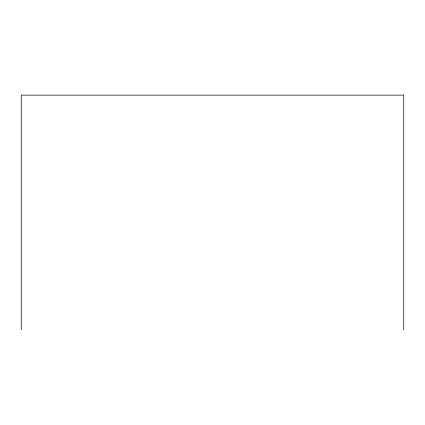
<?xml version="1.0" encoding="UTF-8"?>
<svg xmlns="http://www.w3.org/2000/svg" width="425" height="425" viewBox="0 0 425 425"><rect width="100%" height="100%" fill="white"/><g stroke="black" fill="none" stroke-linecap="round" stroke-linejoin="round"><path stroke-width="0.64" d="M403.75 329.88L403.75 95.12L21.25 95.12L21.25 329.88"/></g></svg>
